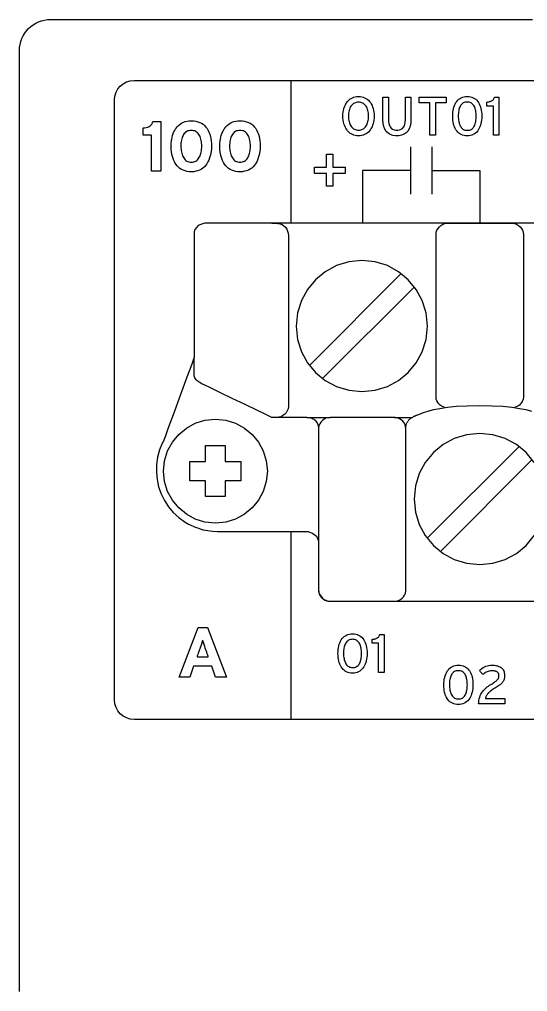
# Model space of a CAD drawing. Extents: x 1 to 47.7, y 0.2 to 33.3.
# Drawn here: x 25.996 to 27.292, y 12.636 to 15.115 of the extents above; entities that cross this region are included whole.
import ezdxf

# ---------------------------------------------------------------- set-up
doc = ezdxf.new("R2010")
doc.units = 0
doc.header["$MEASUREMENT"] = 0
doc.layers.add('4_0_____DWG', color=7, linetype='CONTINUOUS')

msp = doc.modelspace()

# ---------------------------------------------------------------- linework, layer by layer
at = {"layer": '4_0_____DWG'}
for points in [[(25.9959, 12.6357), (25.9959, 12.8603), (25.9959, 12.9721), (25.9959, 13.0832), (25.9959, 13.1935), (25.9959, 13.3026), (25.9959, 13.4105), (25.9959, 13.5168), (25.9959, 13.6213), (25.9959, 13.7238), (25.9959, 13.7743), (25.9959, 13.8242), (25.9959, 13.8735), (25.9959, 13.9221), (25.9959, 13.9701), (25.9959, 14.0174), (25.9959, 14.064), (25.9959, 14.1099), (25.9959, 14.155), (25.9959, 14.1993), (25.9959, 14.2427), (25.9959, 14.2854), (25.9959, 14.3271), (25.9959, 14.3679), (25.9959, 14.4078), (25.9959, 14.4467), (25.9959, 14.4847), (25.9959, 14.5216), (25.9959, 14.5575), (25.9959, 14.5923), (25.9959, 14.626), (25.9959, 14.6586), (25.9959, 14.6901), (25.9959, 14.7203), (25.9959, 14.7494), (25.9959, 14.7772), (25.9959, 14.8037), (25.9959, 14.829), (25.9959, 14.8529), (25.9959, 14.8755), (25.9959, 14.8968), (25.9959, 14.9166), (25.9959, 14.935), (25.9959, 14.9519), (25.9959, 14.9674), (25.9959, 14.9813), (25.9959, 14.9937), (25.9959, 15.0046), (25.9959, 15.0138), (25.9959, 15.0214), (25.9959, 15.0274), (25.9959, 15.0317), (25.9959, 15.0343), (25.9959, 15.0352), (25.9963, 15.0434), (25.9975, 15.0513), (25.9995, 15.059), (26.0022, 15.0663), (26.0056, 15.0733), (26.0096, 15.0799), (26.0142, 15.0861), (26.0193, 15.0918), (26.025, 15.0969), (26.0312, 15.1015), (26.0378, 15.1056), (26.0448, 15.1089), (26.0521, 15.1116), (26.0598, 15.1136), (26.0677, 15.1148), (26.0759, 15.1152), (26.0767, 15.1152), (26.079, 15.1152), (26.0829, 15.1152), (26.0883, 15.1152), (26.0952, 15.1152), (26.1036, 15.1152), (26.1135, 15.1152), (26.1249, 15.1152), (26.1378, 15.1152), (26.1521, 15.1152), (26.1679, 15.1152), (26.185, 15.1152), (26.2036, 15.1152), (26.2237, 15.1152), (26.2451, 15.1152), (26.2678, 15.1152), (26.292, 15.1152), (26.3175, 15.1152), (26.3444, 15.1152), (26.3725, 15.1152), (26.402, 15.1152), (26.4329, 15.1152), (26.465, 15.1152), (26.4984, 15.1152), (26.533, 15.1152), (26.569, 15.1152), (26.6061, 15.1152), (26.6445, 15.1152), (26.6842, 15.1152), (26.725, 15.1152), (26.767, 15.1152), (26.8103, 15.1152), (26.8546, 15.1152), (26.9002, 15.1152), (26.9469, 15.1152), (26.9947, 15.1152), (27.0437, 15.1152), (27.0938, 15.1152), (27.145, 15.1152), (27.1972, 15.1152), (27.2506, 15.1152), (27.305, 15.1152)], [(27.3168, 13.3298), (27.2385, 13.3298), (27.1628, 13.3298), (27.0899, 13.3298), (27.0196, 13.3298), (26.9522, 13.3298), (26.8876, 13.3298), (26.826, 13.3298), (26.7674, 13.3298), (26.7118, 13.3298), (26.6593, 13.3298), (26.6101, 13.3298), (26.5641, 13.3298), (26.5423, 13.3298), (26.5214, 13.3298), (26.5013, 13.3298), (26.4821, 13.3298), (26.4637, 13.3298), (26.4462, 13.3298), (26.4295, 13.3298), (26.4138, 13.3298), (26.399, 13.3298), (26.385, 13.3298), (26.372, 13.3298), (26.3598, 13.3298), (26.3486, 13.3298), (26.3384, 13.3298), (26.329, 13.3298), (26.3207, 13.3298), (26.3132, 13.3298), (26.3068, 13.3298), (26.3013, 13.3298), (26.2968, 13.3298), (26.2932, 13.3298), (26.2907, 13.3298), (26.2892, 13.3298), (26.2887, 13.3298), (26.2786, 13.3308), (26.2692, 13.3337), (26.2607, 13.3383), (26.2533, 13.3444), (26.2472, 13.3518), (26.2426, 13.3603), (26.2397, 13.3697), (26.2387, 13.3798), (26.2387, 13.3809), (26.2387, 13.3842), (26.2387, 13.3896), (26.2387, 13.397), (26.2387, 13.4064), (26.2387, 13.4176), (26.2387, 13.4307), (26.2387, 13.4455), (26.2387, 13.4621), (26.2387, 13.4802), (26.2387, 13.4999), (26.2387, 13.521), (26.2387, 13.5435), (26.2387, 13.5674), (26.2387, 13.5925), (26.2387, 13.6189), (26.2387, 13.6463), (26.2387, 13.6748), (26.2387, 13.7043), (26.2387, 13.7347), (26.2387, 13.7979), (26.2387, 13.8639), (26.2387, 13.9322), (26.2387, 14.0021), (26.2387, 14.1448), (26.2387, 14.2875), (26.2387, 14.3574), (26.2387, 14.4257), (26.2387, 14.4917), (26.2387, 14.5549), (26.2387, 14.5853), (26.2387, 14.6148), (26.2387, 14.6433), (26.2387, 14.6707), (26.2387, 14.6971), (26.2387, 14.7222), (26.2387, 14.7461), (26.2387, 14.7686), (26.2387, 14.7897), (26.2387, 14.8094), (26.2387, 14.8275), (26.2387, 14.8441), (26.2387, 14.8589), (26.2387, 14.872), (26.2387, 14.8832), (26.2387, 14.8926), (26.2387, 14.9), (26.2387, 14.9054), (26.2387, 14.9087), (26.2387, 14.9098), (26.2397, 14.9199), (26.2426, 14.9293), (26.2472, 14.9378), (26.2533, 14.9452), (26.2607, 14.9513), (26.2692, 14.9559), (26.2786, 14.9588), (26.2887, 14.9598), (26.2892, 14.9598), (26.2907, 14.9598), (26.2932, 14.9598), (26.2968, 14.9598), (26.3013, 14.9598), (26.3068, 14.9598), (26.3132, 14.9598), (26.3207, 14.9598), (26.329, 14.9598), (26.3384, 14.9598), (26.3486, 14.9598), (26.3598, 14.9598), (26.372, 14.9598), (26.385, 14.9598), (26.399, 14.9598), (26.4138, 14.9598), (26.4295, 14.9598), (26.4462, 14.9598), (26.4637, 14.9598), (26.4821, 14.9598), (26.5013, 14.9598), (26.5214, 14.9598), (26.5423, 14.9598), (26.5641, 14.9598), (26.6101, 14.9598), (26.6593, 14.9598), (26.7118, 14.9598), (26.7674, 14.9598), (26.826, 14.9598), (26.8876, 14.9598), (26.9522, 14.9598), (27.0196, 14.9598), (27.0899, 14.9598), (27.1628, 14.9598), (27.2385, 14.9598), (27.3168, 14.9598)], [(26.6887, 14.9598), (26.6887, 14.5953)], [(27.0574, 14.9029), (27.0574, 14.8199), (27.0433, 14.8199), (27.0433, 14.9029), (27.0159, 14.9029), (27.0159, 14.9171), (27.0849, 14.9171), (27.0849, 14.9029), (27.0574, 14.9029)], [(26.9934, 14.7899), (26.9934, 14.6699)], [(27.0484, 14.7899), (27.0484, 14.6699)], [(26.7958, 14.7221), (26.7958, 14.6897), (26.7793, 14.6897), (26.7793, 14.7221), (26.7486, 14.7221), (26.7486, 14.7387), (26.7793, 14.7387), (26.7793, 14.7712), (26.7958, 14.7712), (26.7958, 14.7387), (26.8266, 14.7387), (26.8266, 14.7221), (26.7958, 14.7221)], [(26.9934, 14.7299), (26.8709, 14.7299), (26.8709, 14.5953)], [(27.0484, 14.7299), (27.1709, 14.7299), (27.1709, 14.5953)], [(27.339, 14.5953), (27.2278, 14.5953), (27.1225, 14.5953), (27.0234, 14.5953), (26.931, 14.5953), (26.8457, 14.5953), (26.8059, 14.5953), (26.768, 14.5953), (26.7321, 14.5953), (26.6983, 14.5953), (26.6666, 14.5953), (26.6371, 14.5953), (26.6097, 14.5953), (26.5847, 14.5953), (26.562, 14.5953), (26.5417, 14.5953), (26.5239, 14.5953), (26.5086, 14.5953), (26.4958, 14.5953), (26.4856, 14.5953), (26.4781, 14.5953), (26.4734, 14.5953), (26.4709, 14.5953), (26.469, 14.5952), (26.4653, 14.5947), (26.4522, 14.5893), (26.4437, 14.5793), (26.4417, 14.5731), (26.4413, 14.5698), (26.4413, 14.5656), (26.4413, 14.56), (26.4413, 14.5521), (26.4413, 14.5302), (26.4413, 14.5019), (26.4413, 14.4688), (26.4413, 14.3957), (26.4413, 14.3594), (26.4413, 14.3256), (26.4413, 14.2961), (26.4413, 14.2728), (26.4413, 14.2641), (26.4413, 14.2575), (26.4413, 14.2534), (26.4413, 14.252), (26.441, 14.2511), (26.44, 14.2483), (26.4362, 14.2381), (26.4305, 14.2225), (26.4232, 14.2027), (26.4059, 14.1557), (26.3879, 14.1068), (26.3797, 14.0846), (26.3728, 14.0656), (26.3674, 14.051), (26.3641, 14.0419), (26.3633, 14.0399), (26.3632, 14.0396), (26.3613, 14.0359), (26.3536, 14.0175), (26.3484, 13.9987), (26.3456, 13.9796), (26.3452, 13.9605), (26.347, 13.9417), (26.3511, 13.9232), (26.3574, 13.9054), (26.3657, 13.8884), (26.3761, 13.8724), (26.3885, 13.8578), (26.4027, 13.8445), (26.4188, 13.833), (26.4275, 13.8279), (26.4301, 13.8266), (26.4315, 13.8259), (26.4423, 13.821), (26.4648, 13.8136), (26.4882, 13.8097), (26.5001, 13.8091), (26.504, 13.8091), (26.5122, 13.8091), (26.5267, 13.8091), (26.5461, 13.8091), (26.5692, 13.8091), (26.5946, 13.8091), (26.6471, 13.8091), (26.6717, 13.8091), (26.6934, 13.8091), (26.711, 13.8091), (26.7232, 13.8091), (26.7286, 13.8091), (26.7315, 13.809), (26.7439, 13.8052), (26.7534, 13.7971), (26.7589, 13.7857), (26.7589, 13.7836), (26.7589, 13.7775), (26.7589, 13.7683), (26.7589, 13.7566), (26.7589, 13.7), (26.7589, 13.6869), (26.7589, 13.6757), (26.7589, 13.6671), (26.7589, 13.6617), (26.7592, 13.6559), (26.7613, 13.6489), (26.7698, 13.6378), (26.7829, 13.6317), (26.7866, 13.6312), (26.7885, 13.6311), (26.7909, 13.6311), (26.7957, 13.6311), (26.8032, 13.6311), (26.8134, 13.6311), (26.8261, 13.6311), (26.8415, 13.6311), (26.8593, 13.6311), (26.8796, 13.6311), (26.9023, 13.6311), (26.9273, 13.6311), (26.9547, 13.6311), (26.9842, 13.6311), (27.0159, 13.6311), (27.0497, 13.6311), (27.0856, 13.6311), (27.1235, 13.6311), (27.1633, 13.6311), (27.2486, 13.6311), (27.3411, 13.6311)], [(26.64, 14.5953), (26.6404, 14.5953), (26.6417, 14.5953), (26.6435, 14.5953), (26.6456, 14.5953), (26.6478, 14.5953), (26.6497, 14.5953), (26.6513, 14.5953), (26.6522, 14.5953), (26.6552, 14.5951), (26.6608, 14.594), (26.6659, 14.5919), (26.6705, 14.5889), (26.6745, 14.5851), (26.6778, 14.5806), (26.6802, 14.5755), (26.6818, 14.5699), (26.6823, 14.5639), (26.6823, 14.5474), (26.6823, 14.5033), (26.6823, 14.4403), (26.6823, 14.3666), (26.6823, 14.2909), (26.6823, 14.2214), (26.6823, 14.1668), (26.6823, 14.1355), (26.6822, 14.1281), (26.6811, 14.1224), (26.6791, 14.117), (26.6762, 14.1122), (26.6726, 14.108), (26.6683, 14.1046), (26.6634, 14.102), (26.658, 14.1004), (26.6523, 14.0998), (26.6519, 14.0998), (26.6506, 14.0998), (26.6488, 14.0998), (26.6467, 14.0998), (26.6445, 14.0998), (26.6425, 14.0998), (26.641, 14.0998), (26.6401, 14.0998), (26.6381, 14.1007), (26.6246, 14.1072), (26.6012, 14.1186), (26.5714, 14.133), (26.5389, 14.1487), (26.5073, 14.1639), (26.4802, 14.177), (26.4613, 14.1861), (26.4542, 14.1896), (26.4516, 14.1914), (26.4492, 14.1934), (26.4471, 14.1956), (26.4452, 14.1981), (26.4437, 14.2007), (26.4426, 14.2035), (26.4418, 14.2064), (26.4414, 14.2095), (26.4413, 14.2114), (26.4413, 14.2144), (26.4413, 14.2196), (26.4413, 14.2261), (26.4413, 14.2333), (26.4413, 14.2403), (26.4413, 14.2463), (26.4413, 14.2504), (26.4413, 14.252)], [(27.0812, 14.1253), (27.0767, 14.1268), (27.0726, 14.1289), (27.069, 14.1316), (27.0657, 14.1348), (27.0631, 14.1384), (27.061, 14.1424), (27.0595, 14.1468), (27.0588, 14.1514), (27.0587, 14.1589), (27.0587, 14.1912), (27.0587, 14.2453), (27.0587, 14.3129), (27.0587, 14.3859), (27.0587, 14.4559), (27.0587, 14.5148), (27.0587, 14.5541), (27.0588, 14.5668), (27.0595, 14.5724), (27.0612, 14.5776), (27.0638, 14.5823), (27.0673, 14.5864), (27.0714, 14.5899), (27.0762, 14.5926), (27.0814, 14.5944), (27.0871, 14.5952), (27.0921, 14.5953), (27.1062, 14.5953), (27.1285, 14.5953), (27.1557, 14.5953), (27.1846, 14.5953), (27.2118, 14.5953), (27.2341, 14.5953), (27.2483, 14.5953), (27.2533, 14.5952), (27.2589, 14.5944), (27.2642, 14.5926), (27.2689, 14.5899), (27.2731, 14.5864), (27.2765, 14.5823), (27.2792, 14.5776), (27.2809, 14.5724), (27.2816, 14.5668), (27.2816, 14.5541), (27.2816, 14.5148), (27.2816, 14.4559), (27.2816, 14.3859), (27.2816, 14.3129), (27.2816, 14.2453), (27.2816, 14.1912), (27.2816, 14.1589), (27.2815, 14.1514), (27.2808, 14.1468), (27.2793, 14.1424), (27.2772, 14.1383), (27.2745, 14.1347), (27.2713, 14.1315), (27.2675, 14.1288), (27.2634, 14.1267), (27.2589, 14.1253)], [(26.7358, 14.2327), (26.9701, 14.4669)], [(26.7692, 14.1992), (27.0035, 14.4335)], [(26.9817, 14.0706), (26.9817, 14.0721), (26.9818, 14.0737), (26.9818, 14.0753), (26.9819, 14.0769), (26.982, 14.0784), (26.9822, 14.0799), (26.9824, 14.0813), (26.9827, 14.0825), (26.9831, 14.0837), (26.9837, 14.0849), (26.9844, 14.0862), (26.9852, 14.0874), (26.986, 14.0887), (26.9868, 14.09), (26.9877, 14.0912), (26.9885, 14.0925), (26.9893, 14.0937), (26.9905, 14.0949), (26.9918, 14.096), (26.9931, 14.0969), (26.9944, 14.0979), (26.9956, 14.0987), (26.9968, 14.0995), (26.9981, 14.1003), (26.9993, 14.101), (27.0005, 14.1017), (27.0017, 14.1023), (27.0028, 14.1029), (27.0038, 14.1034), (27.0049, 14.1039), (27.006, 14.1044), (27.0072, 14.1049), (27.0085, 14.1055), (27.01, 14.1061), (27.0164, 14.1086), (27.0266, 14.1124), (27.0384, 14.1162), (27.0523, 14.1199), (27.0686, 14.1232), (27.0881, 14.1261), (27.1112, 14.1284), (27.1384, 14.1299), (27.1702, 14.1304), (27.2021, 14.1299), (27.2293, 14.1284), (27.2523, 14.1261), (27.2718, 14.1232), (27.2882, 14.1199), (27.302, 14.1162)], [(26.7595, 14.0756), (26.7581, 14.0816), (26.7555, 14.0869), (26.7517, 14.0914), (26.747, 14.095), (26.7416, 14.0976), (26.7354, 14.0993), (26.7288, 14.0998), (26.7246, 14.0998), (26.7136, 14.0998), (26.6987, 14.0998), (26.6824, 14.0998), (26.6675, 14.0998), (26.6566, 14.0998), (26.6523, 14.0998)], [(26.7288, 14.0998), (26.7434, 14.0998)], [(26.7434, 14.0998), (26.7889, 14.0998)], [(26.9518, 14.0998), (26.9973, 14.0998)], [(27.309, 13.9854), (27.2885, 14.0102), (27.2638, 14.0307), (27.2354, 14.0462), (27.204, 14.0559), (27.1703, 14.0593), (27.1365, 14.0559), (27.1051, 14.0462), (27.0767, 14.0307), (27.0519, 14.0102), (27.0314, 13.9854), (27.016, 13.957), (27.0063, 13.9256), (27.0029, 13.8919), (27.0063, 13.8582), (27.016, 13.8268), (27.0314, 13.7985), (27.0519, 13.7737), (27.0767, 13.7533), (27.1051, 13.7379), (27.1365, 13.7282), (27.1703, 13.7248), (27.204, 13.7282), (27.2354, 13.7379), (27.2638, 13.7533), (27.2885, 13.7737), (27.309, 13.7985)], [(26.4709, 13.988), (26.4709, 14.0283), (26.5209, 14.0283), (26.5209, 13.988), (26.561, 13.988), (26.561, 13.9381), (26.5209, 13.9381), (26.5209, 13.8981), (26.4709, 13.8981), (26.4709, 13.9381), (26.4308, 13.9381), (26.4308, 13.988), (26.4709, 13.988)], [(27.0364, 13.7917), (27.2707, 14.0259)], [(27.0699, 13.7582), (27.3041, 13.9925)], [(26.6887, 13.8091), (26.6887, 13.3298)], [(26.4964, 13.4377), (26.4865, 13.4658), (26.4403, 13.4658), (26.4303, 13.4377), (26.4032, 13.4377), (26.4516, 13.564), (26.4761, 13.564), (26.5242, 13.4377), (26.4964, 13.4377)]]:
    msp.add_lwpolyline(points, dxfattribs=at)
for points in [[(26.9008, 14.8685), (26.9007, 14.8634), (26.9002, 14.8584), (26.8995, 14.8538), (26.8984, 14.8493), (26.8971, 14.8452), (26.8955, 14.8412), (26.8936, 14.8376), (26.8914, 14.8341), (26.8889, 14.8309), (26.8862, 14.8281), (26.8832, 14.8255), (26.88, 14.8234), (26.8766, 14.8217), (26.873, 14.8203), (26.8692, 14.8193), (26.8652, 14.8186), (26.8609, 14.8183), (26.8567, 14.8186), (26.8527, 14.8193), (26.8489, 14.8203), (26.8453, 14.8217), (26.842, 14.8234), (26.8388, 14.8255), (26.8359, 14.8281), (26.8333, 14.8309), (26.8308, 14.8341), (26.8285, 14.8376), (26.8266, 14.8412), (26.8249, 14.8452), (26.8236, 14.8493), (26.8225, 14.8538), (26.8217, 14.8584), (26.8213, 14.8634), (26.8211, 14.8685), (26.8213, 14.8737), (26.8217, 14.8786), (26.8225, 14.8833), (26.8236, 14.8878), (26.8249, 14.892), (26.8266, 14.8959), (26.8285, 14.8996), (26.8308, 14.9031), (26.8333, 14.9063), (26.8359, 14.9091), (26.8388, 14.9116), (26.842, 14.9137), (26.8453, 14.9154), (26.8489, 14.9168), (26.8527, 14.9178), (26.8567, 14.9184), (26.8609, 14.9186), (26.8652, 14.9184), (26.8692, 14.9178), (26.873, 14.9168), (26.8766, 14.9154), (26.88, 14.9137), (26.8832, 14.9116), (26.8862, 14.9091), (26.8889, 14.9063), (26.8914, 14.9031), (26.8936, 14.8996), (26.8955, 14.8959), (26.8971, 14.892), (26.8984, 14.8878), (26.8995, 14.8833), (26.9002, 14.8786), (26.9007, 14.8737)], [(26.8865, 14.8685), (26.8864, 14.8723), (26.8861, 14.876), (26.8857, 14.8794), (26.885, 14.8826), (26.8842, 14.8857), (26.8833, 14.8885), (26.8821, 14.8911), (26.8808, 14.8936), (26.8792, 14.8958), (26.8775, 14.8977), (26.8757, 14.8994), (26.8736, 14.9008), (26.8714, 14.902), (26.8691, 14.9029), (26.8665, 14.9036), (26.8638, 14.904), (26.8609, 14.9041), (26.8581, 14.904), (26.8554, 14.9036), (26.8529, 14.9029), (26.8506, 14.902), (26.8484, 14.9008), (26.8464, 14.8994), (26.8445, 14.8977), (26.8428, 14.8958), (26.8413, 14.8936), (26.8399, 14.8911), (26.8387, 14.8885), (26.8377, 14.8857), (26.8369, 14.8826), (26.8363, 14.8794), (26.8358, 14.876), (26.8356, 14.8723), (26.8355, 14.8685), (26.8356, 14.8648), (26.8358, 14.8612), (26.8363, 14.8578), (26.8369, 14.8546), (26.8377, 14.8516), (26.8387, 14.8488), (26.8399, 14.8462), (26.8413, 14.8438), (26.8428, 14.8415), (26.8445, 14.8395), (26.8464, 14.8377), (26.8484, 14.8362), (26.8506, 14.835), (26.8529, 14.8341), (26.8554, 14.8334), (26.8581, 14.833), (26.8609, 14.8329), (26.8638, 14.833), (26.8665, 14.8334), (26.8691, 14.8341), (26.8714, 14.835), (26.8736, 14.8362), (26.8757, 14.8377), (26.8775, 14.8395), (26.8792, 14.8415), (26.8808, 14.8438), (26.8821, 14.8462), (26.8833, 14.8488), (26.8842, 14.8516), (26.885, 14.8546), (26.8857, 14.8578), (26.8861, 14.8612), (26.8864, 14.8648)], [(26.9949, 14.8604), (26.9943, 14.8513), (26.9928, 14.8433), (26.9904, 14.8364), (26.9869, 14.8306), (26.9825, 14.8259), (26.9772, 14.8224), (26.9708, 14.8199), (26.9636, 14.8186), (26.9555, 14.8185), (26.9482, 14.8196), (26.9418, 14.8219), (26.9364, 14.8253), (26.9319, 14.8297), (26.9283, 14.8353), (26.9257, 14.8421), (26.9241, 14.8499), (26.9234, 14.8588), (26.9234, 14.8621), (26.9234, 14.8671), (26.9234, 14.8748), (26.9234, 14.884), (26.9234, 14.8938), (26.9234, 14.9031), (26.9234, 14.9107), (26.9234, 14.9157), (26.9234, 14.9171), (26.9241, 14.9171), (26.9257, 14.9171), (26.9278, 14.9171), (26.9302, 14.9171), (26.9326, 14.9171), (26.9348, 14.9171), (26.9365, 14.9171), (26.9374, 14.9171), (26.9375, 14.9163), (26.9375, 14.912), (26.9375, 14.9048), (26.9375, 14.8959), (26.9375, 14.8862), (26.9375, 14.8768), (26.9375, 14.8688), (26.9375, 14.8632), (26.9375, 14.8611), (26.9378, 14.8549), (26.9386, 14.8496), (26.9401, 14.8449), (26.9421, 14.841), (26.9447, 14.8379), (26.9479, 14.8355), (26.9517, 14.8339), (26.9561, 14.833), (26.961, 14.8329), (26.9656, 14.8336), (26.9695, 14.8351), (26.9729, 14.8372), (26.9757, 14.8401), (26.9779, 14.8437), (26.9794, 14.848), (26.9804, 14.8531), (26.9808, 14.8589), (26.9808, 14.8615), (26.9808, 14.8666), (26.9808, 14.8743), (26.9808, 14.8837), (26.9808, 14.8936), (26.9808, 14.9029), (26.9808, 14.9106), (26.9808, 14.9157), (26.9808, 14.9171), (26.9816, 14.9171), (26.9831, 14.9171), (26.9852, 14.9171), (26.9876, 14.9171), (26.99, 14.9171), (26.9922, 14.9171), (26.9939, 14.9171), (26.9948, 14.9171), (26.9949, 14.9163), (26.9949, 14.9119), (26.9949, 14.9047), (26.9949, 14.8956), (26.9949, 14.8858), (26.9949, 14.8763), (26.9949, 14.8682), (26.9949, 14.8625)], [(27.1755, 14.8687), (27.1754, 14.8635), (27.175, 14.8586), (27.1743, 14.8539), (27.1734, 14.8495), (27.1722, 14.8453), (27.1708, 14.8414), (27.1691, 14.8376), (27.1672, 14.8342), (27.165, 14.8309), (27.1625, 14.8281), (27.1598, 14.8255), (27.1568, 14.8234), (27.1536, 14.8217), (27.1501, 14.8203), (27.1464, 14.8193), (27.1424, 14.8186), (27.1382, 14.8183), (27.1341, 14.8186), (27.1302, 14.8192), (27.1265, 14.8202), (27.1231, 14.8216), (27.1199, 14.8234), (27.1169, 14.8255), (27.1142, 14.828), (27.1118, 14.8308), (27.1096, 14.834), (27.1076, 14.8374), (27.1059, 14.8411), (27.1045, 14.845), (27.1033, 14.8492), (27.1024, 14.8536), (27.1018, 14.8583), (27.1014, 14.8632), (27.1013, 14.8684), (27.1014, 14.8736), (27.1018, 14.8785), (27.1024, 14.8832), (27.1034, 14.8876), (27.1045, 14.8918), (27.106, 14.8958), (27.1077, 14.8995), (27.1097, 14.903), (27.1119, 14.9062), (27.1144, 14.9091), (27.1171, 14.9116), (27.1201, 14.9137), (27.1233, 14.9155), (27.1267, 14.9168), (27.1304, 14.9178), (27.1343, 14.9184), (27.1385, 14.9186), (27.1427, 14.9184), (27.1467, 14.9178), (27.1504, 14.9168), (27.1538, 14.9154), (27.157, 14.9137), (27.16, 14.9116), (27.1627, 14.9091), (27.1651, 14.9063), (27.1673, 14.9031), (27.1692, 14.8997), (27.1709, 14.896), (27.1723, 14.8921), (27.1734, 14.8879), (27.1743, 14.8834), (27.175, 14.8788), (27.1754, 14.8738)], [(27.1613, 14.8684), (27.1612, 14.872), (27.161, 14.8755), (27.1606, 14.8788), (27.1601, 14.882), (27.1594, 14.885), (27.1586, 14.8878), (27.1577, 14.8905), (27.1566, 14.8931), (27.1553, 14.8954), (27.1539, 14.8975), (27.1522, 14.8994), (27.1504, 14.9009), (27.1483, 14.9022), (27.1461, 14.9032), (27.1437, 14.9039), (27.1411, 14.9044), (27.1382, 14.9045), (27.1355, 14.9044), (27.1329, 14.9039), (27.1305, 14.9032), (27.1283, 14.9022), (27.1263, 14.901), (27.1245, 14.8994), (27.1228, 14.8976), (27.1214, 14.8956), (27.1201, 14.8932), (27.119, 14.8907), (27.118, 14.8881), (27.1172, 14.8852), (27.1166, 14.8823), (27.1161, 14.8791), (27.1157, 14.8758), (27.1155, 14.8723), (27.1155, 14.8687), (27.1156, 14.8651), (27.1158, 14.8616), (27.1162, 14.8583), (27.1167, 14.8552), (27.1174, 14.8522), (27.1182, 14.8494), (27.1192, 14.8467), (27.1204, 14.8442), (27.1217, 14.8418), (27.1231, 14.8397), (27.1248, 14.8378), (27.1266, 14.8362), (27.1286, 14.8349), (27.1308, 14.8338), (27.1332, 14.8331), (27.1358, 14.8326), (27.1385, 14.8324), (27.1413, 14.8326), (27.1439, 14.8331), (27.1464, 14.8338), (27.1486, 14.8348), (27.1506, 14.8361), (27.1524, 14.8377), (27.1541, 14.8396), (27.1555, 14.8417), (27.1567, 14.8441), (27.1578, 14.8466), (27.1587, 14.8492), (27.1595, 14.852), (27.1601, 14.855), (27.1606, 14.8581), (27.161, 14.8614), (27.1612, 14.8648)], [(27.2051, 14.8199), (27.2051, 14.8228), (27.2051, 14.8303), (27.2051, 14.8412), (27.2051, 14.8539), (27.2051, 14.8669), (27.2051, 14.8789), (27.2051, 14.8883), (27.2051, 14.8937), (27.2049, 14.8944), (27.2037, 14.8944), (27.2016, 14.8944), (27.1989, 14.8944), (27.196, 14.8944), (27.1932, 14.8944), (27.1907, 14.8944), (27.189, 14.8944), (27.1884, 14.8944), (27.1884, 14.8948), (27.1884, 14.8958), (27.1884, 14.8973), (27.1884, 14.899), (27.1884, 14.9008), (27.1884, 14.9024), (27.1884, 14.9036), (27.1884, 14.9044), (27.1892, 14.9045), (27.1909, 14.9047), (27.1926, 14.905), (27.1941, 14.9053), (27.1957, 14.9057), (27.1971, 14.9062), (27.1985, 14.9067), (27.1998, 14.9073), (27.2011, 14.9079), (27.2023, 14.9086), (27.2034, 14.9094), (27.2044, 14.9103), (27.2052, 14.9113), (27.206, 14.9124), (27.2066, 14.9136), (27.2072, 14.9149), (27.2076, 14.9163), (27.2079, 14.9171), (27.2087, 14.9171), (27.2101, 14.9171), (27.212, 14.9171), (27.214, 14.9171), (27.2159, 14.9171), (27.2176, 14.9171), (27.2187, 14.9171), (27.2192, 14.9171), (27.2192, 14.9134), (27.2192, 14.9035), (27.2192, 14.8893), (27.2192, 14.8728), (27.2192, 14.8558), (27.2192, 14.8402), (27.2192, 14.8279), (27.2192, 14.8209), (27.219, 14.8199), (27.218, 14.8199), (27.2162, 14.8199), (27.214, 14.8199), (27.2115, 14.8199), (27.2091, 14.8199), (27.2071, 14.8199), (27.2056, 14.8199)], [(26.3325, 14.7285), (26.3325, 14.7321), (26.3325, 14.7415), (26.3325, 14.755), (26.3325, 14.7707), (26.3325, 14.7869), (26.3325, 14.8015), (26.3325, 14.813), (26.3325, 14.8193), (26.3323, 14.8199), (26.3306, 14.8199), (26.3279, 14.8199), (26.3244, 14.8199), (26.3207, 14.8199), (26.3172, 14.8199), (26.3142, 14.8199), (26.3122, 14.8199), (26.3116, 14.82), (26.3116, 14.8209), (26.3116, 14.8229), (26.3116, 14.8257), (26.3116, 14.829), (26.3116, 14.8322), (26.3116, 14.8351), (26.3116, 14.8373), (26.3116, 14.8384), (26.315, 14.8387), (26.3194, 14.8394), (26.3233, 14.8405), (26.3268, 14.8421), (26.3297, 14.844), (26.3322, 14.8464), (26.3342, 14.8491), (26.3357, 14.8523), (26.3366, 14.8549), (26.3378, 14.8549), (26.3402, 14.8549), (26.3434, 14.8549), (26.347, 14.8549), (26.3505, 14.8549), (26.3536, 14.8549), (26.3558, 14.8549), (26.3568, 14.8549), (26.3568, 14.8512), (26.3568, 14.8392), (26.3568, 14.8211), (26.3568, 14.7997), (26.3568, 14.7773), (26.3568, 14.7566), (26.3568, 14.7401), (26.3568, 14.7302), (26.3567, 14.7285), (26.355, 14.7285), (26.3519, 14.7285), (26.348, 14.7285), (26.3438, 14.7285), (26.3396, 14.7285), (26.336, 14.7285), (26.3335, 14.7285)], [(26.4858, 14.7921), (26.4856, 14.7854), (26.485, 14.779), (26.4841, 14.773), (26.4828, 14.7672), (26.4812, 14.7618), (26.4793, 14.7566), (26.4769, 14.7518), (26.4743, 14.7473), (26.4713, 14.7431), (26.4679, 14.7393), (26.4642, 14.7361), (26.4601, 14.7333), (26.4557, 14.731), (26.451, 14.7291), (26.4459, 14.7278), (26.4406, 14.7269), (26.4348, 14.7265), (26.4291, 14.7268), (26.4238, 14.7275), (26.4187, 14.7288), (26.414, 14.7305), (26.4096, 14.7327), (26.4055, 14.7353), (26.4018, 14.7385), (26.3984, 14.7421), (26.3953, 14.7461), (26.3925, 14.7506), (26.39, 14.7553), (26.3879, 14.7604), (26.3862, 14.7657), (26.3848, 14.7714), (26.3839, 14.7774), (26.3832, 14.7836), (26.383, 14.7902), (26.383, 14.7944), (26.3831, 14.7977), (26.3833, 14.8009), (26.3836, 14.8041), (26.3841, 14.8072), (26.3846, 14.8102), (26.3852, 14.8132), (26.3859, 14.8161), (26.3866, 14.8189), (26.3874, 14.8216), (26.3883, 14.8242), (26.3893, 14.8268), (26.3904, 14.8292), (26.3916, 14.8316), (26.3929, 14.8339), (26.3943, 14.836), (26.3958, 14.8381), (26.3984, 14.8415), (26.4018, 14.8451), (26.4056, 14.8482), (26.4097, 14.8508), (26.4141, 14.853), (26.4189, 14.8547), (26.4239, 14.8559), (26.4293, 14.8566), (26.435, 14.8569), (26.4407, 14.8565), (26.4461, 14.8557), (26.4512, 14.8544), (26.4559, 14.8527), (26.4603, 14.8504), (26.4643, 14.8477), (26.4681, 14.8445), (26.4714, 14.8408), (26.4745, 14.8367), (26.4771, 14.8322), (26.4794, 14.8275), (26.4814, 14.8224), (26.483, 14.817), (26.4842, 14.8113), (26.4851, 14.8052), (26.4856, 14.7988)], [(26.61, 14.7921), (26.6098, 14.7854), (26.6092, 14.779), (26.6083, 14.773), (26.607, 14.7672), (26.6054, 14.7618), (26.6035, 14.7566), (26.6012, 14.7518), (26.5985, 14.7473), (26.5955, 14.7431), (26.5921, 14.7393), (26.5884, 14.7361), (26.5843, 14.7333), (26.5799, 14.731), (26.5752, 14.7291), (26.5702, 14.7278), (26.5648, 14.7269), (26.5591, 14.7265), (26.5534, 14.7268), (26.548, 14.7275), (26.5429, 14.7288), (26.5382, 14.7305), (26.5338, 14.7327), (26.5297, 14.7353), (26.526, 14.7385), (26.5226, 14.7421), (26.5195, 14.7461), (26.5167, 14.7506), (26.5142, 14.7553), (26.5121, 14.7604), (26.5104, 14.7657), (26.5091, 14.7714), (26.5081, 14.7774), (26.5074, 14.7836), (26.5072, 14.7902), (26.5072, 14.7944), (26.5073, 14.7977), (26.5075, 14.8009), (26.5079, 14.8041), (26.5083, 14.8072), (26.5088, 14.8102), (26.5094, 14.8132), (26.5101, 14.8161), (26.5108, 14.8189), (26.5116, 14.8216), (26.5126, 14.8242), (26.5136, 14.8268), (26.5146, 14.8292), (26.5158, 14.8316), (26.5171, 14.8339), (26.5185, 14.836), (26.52, 14.8381), (26.5226, 14.8415), (26.5261, 14.8451), (26.5298, 14.8482), (26.5339, 14.8508), (26.5383, 14.853), (26.5431, 14.8547), (26.5481, 14.8559), (26.5535, 14.8566), (26.5592, 14.8569), (26.5649, 14.8565), (26.5703, 14.8557), (26.5754, 14.8544), (26.5801, 14.8527), (26.5845, 14.8504), (26.5886, 14.8477), (26.5923, 14.8445), (26.5957, 14.8408), (26.5987, 14.8367), (26.6014, 14.8322), (26.6037, 14.8275), (26.6056, 14.8224), (26.6072, 14.817), (26.6084, 14.8113), (26.6093, 14.8052), (26.6099, 14.7988)], [(26.461, 14.7917), (26.4609, 14.7958), (26.4606, 14.7996), (26.4602, 14.8033), (26.4596, 14.8068), (26.4588, 14.8102), (26.4578, 14.8134), (26.4567, 14.8164), (26.4554, 14.8193), (26.4539, 14.8219), (26.4521, 14.8243), (26.4502, 14.8264), (26.448, 14.8281), (26.4457, 14.8296), (26.4431, 14.8307), (26.4403, 14.8315), (26.4374, 14.832), (26.4342, 14.8322), (26.431, 14.832), (26.4281, 14.8315), (26.4254, 14.8307), (26.4229, 14.8296), (26.4206, 14.8282), (26.4185, 14.8264), (26.4166, 14.8244), (26.4149, 14.8221), (26.4134, 14.8195), (26.412, 14.8166), (26.4109, 14.8137), (26.4099, 14.8105), (26.4091, 14.8072), (26.4085, 14.8037), (26.4081, 14.8), (26.4078, 14.7961), (26.4078, 14.7921), (26.4079, 14.7881), (26.4082, 14.7843), (26.4086, 14.7806), (26.4092, 14.7771), (26.41, 14.7738), (26.411, 14.7706), (26.4122, 14.7675), (26.4136, 14.7647), (26.4151, 14.7619), (26.4168, 14.7594), (26.4186, 14.7573), (26.4207, 14.7554), (26.4231, 14.7539), (26.4256, 14.7528), (26.4283, 14.7519), (26.4312, 14.7514), (26.4344, 14.7512), (26.4375, 14.7514), (26.4405, 14.7519), (26.4433, 14.7527), (26.4459, 14.7539), (26.4482, 14.7554), (26.4504, 14.7572), (26.4523, 14.7593), (26.454, 14.7618), (26.4555, 14.7645), (26.4568, 14.7673), (26.4579, 14.7703), (26.4589, 14.7735), (26.4596, 14.7768), (26.4602, 14.7803), (26.4606, 14.7839), (26.4609, 14.7878)], [(26.5852, 14.7917), (26.5851, 14.7958), (26.5849, 14.7996), (26.5844, 14.8033), (26.5838, 14.8068), (26.583, 14.8102), (26.5821, 14.8134), (26.5809, 14.8164), (26.5796, 14.8193), (26.5781, 14.8219), (26.5764, 14.8243), (26.5744, 14.8264), (26.5723, 14.8281), (26.5699, 14.8296), (26.5673, 14.8307), (26.5646, 14.8315), (26.5616, 14.832), (26.5584, 14.8322), (26.5553, 14.832), (26.5523, 14.8315), (26.5496, 14.8307), (26.5471, 14.8296), (26.5448, 14.8282), (26.5427, 14.8264), (26.5408, 14.8244), (26.5391, 14.8221), (26.5376, 14.8195), (26.5363, 14.8166), (26.5351, 14.8137), (26.5341, 14.8105), (26.5333, 14.8072), (26.5327, 14.8037), (26.5323, 14.8), (26.5321, 14.7961), (26.532, 14.7921), (26.5321, 14.7881), (26.5324, 14.7843), (26.5328, 14.7806), (26.5335, 14.7771), (26.5343, 14.7738), (26.5353, 14.7706), (26.5364, 14.7675), (26.5378, 14.7647), (26.5393, 14.7619), (26.541, 14.7594), (26.5429, 14.7573), (26.545, 14.7554), (26.5473, 14.7539), (26.5498, 14.7528), (26.5525, 14.7519), (26.5554, 14.7514), (26.5586, 14.7512), (26.5618, 14.7514), (26.5647, 14.7519), (26.5675, 14.7527), (26.5701, 14.7539), (26.5724, 14.7554), (26.5746, 14.7572), (26.5765, 14.7593), (26.5783, 14.7618), (26.5798, 14.7645), (26.581, 14.7673), (26.5821, 14.7703), (26.5831, 14.7735), (26.5838, 14.7768), (26.5844, 14.7803), (26.5849, 14.7839), (26.5851, 14.7878)], [(26.7022, 14.3329), (26.7056, 14.2992), (26.7154, 14.2678), (26.7308, 14.2395), (26.7512, 14.2147), (26.776, 14.1943), (26.8045, 14.1789), (26.8359, 14.1692), (26.8696, 14.1658), (26.9033, 14.1692), (26.9347, 14.1789), (26.9631, 14.1943), (26.9879, 14.2147), (27.0083, 14.2395), (27.0238, 14.2678), (27.0335, 14.2992), (27.0369, 14.3329), (27.0335, 14.3666), (27.0238, 14.398), (27.0083, 14.4264), (26.9879, 14.4512), (26.9631, 14.4717), (26.9347, 14.4872), (26.9033, 14.4969), (26.8696, 14.5003), (26.8359, 14.4969), (26.8045, 14.4872), (26.776, 14.4717), (26.7512, 14.4512), (26.7308, 14.4264), (26.7154, 14.398), (26.7056, 14.3666)], [(26.6284, 13.963), (26.6257, 13.9363), (26.618, 13.9115), (26.6057, 13.889), (26.5896, 13.8694), (26.57, 13.8532), (26.5475, 13.841), (26.5226, 13.8332), (26.4959, 13.8306), (26.4692, 13.8332), (26.4443, 13.841), (26.4218, 13.8532), (26.4022, 13.8694), (26.3861, 13.889), (26.3739, 13.9115), (26.3661, 13.9363), (26.3634, 13.963), (26.3661, 13.9897), (26.3739, 14.0146), (26.3861, 14.0371), (26.4022, 14.0567), (26.4218, 14.0729), (26.4443, 14.0851), (26.4692, 14.0928), (26.4959, 14.0955), (26.5226, 14.0928), (26.5475, 14.0851), (26.57, 14.0729), (26.5896, 14.0567), (26.6057, 14.0371), (26.618, 14.0146), (26.6257, 13.9897)], [(26.9817, 14.0706), (26.9812, 14.0762), (26.9796, 14.0814), (26.9772, 14.0861), (26.9739, 14.0903), (26.9699, 14.0939), (26.9653, 14.0967), (26.9602, 14.0987), (26.9546, 14.0997), (26.9501, 14.0998), (26.9383, 14.0998), (26.9178, 14.0998), (26.8917, 14.0998), (26.8631, 14.0998), (26.8354, 14.0998), (26.8117, 14.0998), (26.7951, 14.0998), (26.7889, 14.0998), (26.7832, 14.0993), (26.7779, 14.0978), (26.773, 14.0954), (26.7687, 14.0922), (26.765, 14.0883), (26.7621, 14.0838), (26.7601, 14.0788), (26.759, 14.0734), (26.7589, 14.0665), (26.7589, 14.0368), (26.7589, 13.985), (26.7589, 13.9192), (26.7589, 13.8474), (26.7589, 13.7776), (26.7589, 13.7178), (26.7589, 13.676), (26.7589, 13.6603), (26.7594, 13.6548), (26.761, 13.6496), (26.7635, 13.6448), (26.7667, 13.6406), (26.7707, 13.637), (26.7754, 13.6342), (26.7805, 13.6323), (26.786, 13.6312), (26.7905, 13.6311), (26.8023, 13.6311), (26.8229, 13.6311), (26.849, 13.6311), (26.8775, 13.6311), (26.9052, 13.6311), (26.9289, 13.6311), (26.9455, 13.6311), (26.9518, 13.6311), (26.9575, 13.6316), (26.9628, 13.6331), (26.9677, 13.6355), (26.972, 13.6387), (26.9756, 13.6426), (26.9785, 13.6471), (26.9805, 13.6521), (26.9816, 13.6575), (26.9817, 13.6644), (26.9817, 13.6942), (26.9817, 13.7459), (26.9817, 13.8117), (26.9817, 13.8835), (26.9817, 13.9534), (26.9817, 14.0131), (26.9817, 14.0549)], [(26.8829, 13.4982), (26.8827, 13.4931), (26.8823, 13.4882), (26.8817, 13.4835), (26.8808, 13.4791), (26.8796, 13.4749), (26.8782, 13.4709), (26.8765, 13.4672), (26.8745, 13.4637), (26.8723, 13.4605), (26.8698, 13.4576), (26.8671, 13.4551), (26.8641, 13.453), (26.8609, 13.4512), (26.8575, 13.4498), (26.8538, 13.4488), (26.8498, 13.4482), (26.8456, 13.4479), (26.8414, 13.4482), (26.8375, 13.4488), (26.8338, 13.4498), (26.8304, 13.4512), (26.8272, 13.4529), (26.8243, 13.4551), (26.8216, 13.4575), (26.8191, 13.4604), (26.8169, 13.4636), (26.815, 13.467), (26.8133, 13.4707), (26.8118, 13.4746), (26.8107, 13.4788), (26.8098, 13.4832), (26.8091, 13.4879), (26.8087, 13.4928), (26.8086, 13.498), (26.8087, 13.5031), (26.8091, 13.508), (26.8098, 13.5127), (26.8107, 13.5172), (26.8119, 13.5214), (26.8133, 13.5253), (26.8151, 13.5291), (26.817, 13.5325), (26.8193, 13.5358), (26.8218, 13.5387), (26.8245, 13.5412), (26.8274, 13.5433), (26.8306, 13.545), (26.8341, 13.5464), (26.8378, 13.5474), (26.8417, 13.548), (26.8459, 13.5482), (26.8501, 13.548), (26.854, 13.5473), (26.8577, 13.5464), (26.8612, 13.545), (26.8644, 13.5433), (26.8673, 13.5412), (26.87, 13.5387), (26.8724, 13.5359), (26.8746, 13.5327), (26.8766, 13.5293), (26.8782, 13.5256), (26.8796, 13.5216), (26.8808, 13.5174), (26.8817, 13.513), (26.8823, 13.5083), (26.8827, 13.5034)], [(26.9124, 13.4495), (26.9124, 13.4523), (26.9124, 13.4599), (26.9124, 13.4708), (26.9124, 13.4835), (26.9124, 13.4965), (26.9124, 13.5085), (26.9124, 13.5179), (26.9124, 13.5233), (26.9123, 13.524), (26.911, 13.524), (26.9089, 13.524), (26.9063, 13.524), (26.9033, 13.524), (26.9005, 13.524), (26.8981, 13.524), (26.8964, 13.524), (26.8957, 13.524), (26.8957, 13.5244), (26.8957, 13.5254), (26.8957, 13.5269), (26.8957, 13.5286), (26.8957, 13.5303), (26.8957, 13.532), (26.8957, 13.5332), (26.8957, 13.5339), (26.8966, 13.5341), (26.8983, 13.5343), (26.8999, 13.5346), (26.9015, 13.5349), (26.903, 13.5353), (26.9045, 13.5357), (26.9059, 13.5363), (26.9072, 13.5368), (26.9085, 13.5375), (26.9097, 13.5382), (26.9107, 13.539), (26.9117, 13.5399), (26.9126, 13.5409), (26.9133, 13.542), (26.914, 13.5432), (26.9145, 13.5445), (26.9149, 13.5459), (26.9152, 13.5467), (26.9161, 13.5467), (26.9175, 13.5467), (26.9193, 13.5467), (26.9213, 13.5467), (26.9233, 13.5467), (26.9249, 13.5467), (26.9261, 13.5467), (26.9265, 13.5467), (26.9265, 13.5429), (26.9265, 13.533), (26.9265, 13.5189), (26.9265, 13.5023), (26.9265, 13.4853), (26.9265, 13.4698), (26.9265, 13.4575), (26.9265, 13.4504), (26.9264, 13.4495), (26.9254, 13.4495), (26.9236, 13.4495), (26.9213, 13.4495), (26.9189, 13.4495), (26.9165, 13.4495), (26.9144, 13.4495), (26.913, 13.4495)], [(26.4697, 13.5127), (26.4687, 13.5156), (26.4678, 13.5183), (26.4669, 13.5209), (26.4661, 13.5234), (26.4653, 13.5257), (26.4646, 13.5279), (26.464, 13.53), (26.4635, 13.532), (26.4629, 13.5308), (26.4623, 13.5288), (26.4616, 13.5266), (26.4609, 13.5243), (26.4601, 13.5219), (26.4593, 13.5193), (26.4584, 13.5167), (26.4574, 13.5139), (26.4569, 13.5124), (26.4562, 13.5104), (26.4551, 13.5073), (26.4537, 13.5033), (26.4522, 13.4991), (26.4508, 13.4952), (26.4497, 13.492), (26.449, 13.4901), (26.4491, 13.4898), (26.4511, 13.4898), (26.4549, 13.4898), (26.4597, 13.4898), (26.4649, 13.4898), (26.47, 13.4898), (26.4742, 13.4898), (26.477, 13.4898), (26.4778, 13.4898), (26.4773, 13.4911), (26.4764, 13.4938), (26.4751, 13.4975), (26.4736, 13.5017), (26.4722, 13.5057), (26.4709, 13.5093), (26.47, 13.5118)], [(26.8686, 13.498), (26.8685, 13.5016), (26.8683, 13.505), (26.868, 13.5084), (26.8674, 13.5115), (26.8668, 13.5145), (26.866, 13.5174), (26.865, 13.5201), (26.864, 13.5226), (26.8627, 13.525), (26.8612, 13.5271), (26.8596, 13.5289), (26.8577, 13.5305), (26.8557, 13.5318), (26.8535, 13.5328), (26.851, 13.5335), (26.8484, 13.5339), (26.8456, 13.5341), (26.8428, 13.534), (26.8402, 13.5335), (26.8379, 13.5328), (26.8357, 13.5318), (26.8336, 13.5306), (26.8318, 13.529), (26.8302, 13.5272), (26.8287, 13.5251), (26.8275, 13.5228), (26.8264, 13.5203), (26.8254, 13.5176), (26.8246, 13.5148), (26.8239, 13.5118), (26.8234, 13.5087), (26.8231, 13.5054), (26.8229, 13.5019), (26.8228, 13.4982), (26.8229, 13.4946), (26.8231, 13.4912), (26.8235, 13.4879), (26.8241, 13.4848), (26.8247, 13.4818), (26.8256, 13.479), (26.8266, 13.4763), (26.8277, 13.4738), (26.829, 13.4714), (26.8305, 13.4692), (26.8321, 13.4674), (26.8339, 13.4657), (26.8359, 13.4644), (26.8381, 13.4634), (26.8405, 13.4627), (26.8431, 13.4622), (26.8459, 13.462), (26.8487, 13.4622), (26.8513, 13.4626), (26.8537, 13.4634), (26.8559, 13.4644), (26.8579, 13.4657), (26.8598, 13.4673), (26.8614, 13.4692), (26.8628, 13.4713), (26.8641, 13.4737), (26.8651, 13.4761), (26.8661, 13.4788), (26.8668, 13.4816), (26.8675, 13.4845), (26.868, 13.4877), (26.8683, 13.4909), (26.8685, 13.4944)], [(27.1529, 13.4182), (27.1528, 13.4131), (27.1524, 13.4081), (27.1517, 13.4035), (27.1508, 13.399), (27.1496, 13.3948), (27.1482, 13.3909), (27.1465, 13.3872), (27.1446, 13.3837), (27.1424, 13.3805), (27.1399, 13.3776), (27.1372, 13.3751), (27.1342, 13.3729), (27.131, 13.3712), (27.1275, 13.3698), (27.1238, 13.3688), (27.1198, 13.3681), (27.1156, 13.3679), (27.1115, 13.3681), (27.1076, 13.3688), (27.1039, 13.3698), (27.1005, 13.3712), (27.0973, 13.3729), (27.0943, 13.375), (27.0916, 13.3775), (27.0892, 13.3804), (27.087, 13.3835), (27.085, 13.387), (27.0833, 13.3906), (27.0819, 13.3946), (27.0807, 13.3987), (27.0798, 13.4032), (27.0792, 13.4078), (27.0788, 13.4128), (27.0787, 13.4179), (27.0788, 13.4231), (27.0792, 13.428), (27.0798, 13.4327), (27.0808, 13.4371), (27.0819, 13.4413), (27.0834, 13.4453), (27.0851, 13.449), (27.0871, 13.4525), (27.0893, 13.4557), (27.0918, 13.4586), (27.0945, 13.4611), (27.0975, 13.4633), (27.1007, 13.465), (27.1041, 13.4664), (27.1078, 13.4674), (27.1117, 13.468), (27.1159, 13.4682), (27.1201, 13.4679), (27.1241, 13.4673), (27.1278, 13.4663), (27.1312, 13.465), (27.1344, 13.4632), (27.1374, 13.4611), (27.1401, 13.4587), (27.1425, 13.4558), (27.1447, 13.4527), (27.1466, 13.4492), (27.1483, 13.4455), (27.1497, 13.4416), (27.1508, 13.4374), (27.1517, 13.433), (27.1524, 13.4283), (27.1528, 13.4234)], [(27.1672, 13.3694), (27.1676, 13.3741), (27.1682, 13.3785), (27.1691, 13.3827), (27.1702, 13.3867), (27.1715, 13.3904), (27.1731, 13.3938), (27.1749, 13.3971), (27.177, 13.4001), (27.1793, 13.4028), (27.1817, 13.4054), (27.1842, 13.4079), (27.1869, 13.4103), (27.1896, 13.4126), (27.1924, 13.4148), (27.1954, 13.417), (27.1984, 13.419), (27.2016, 13.4209), (27.2043, 13.4225), (27.2063, 13.4238), (27.2082, 13.425), (27.2099, 13.4262), (27.2115, 13.4273), (27.2128, 13.4284), (27.2141, 13.4295), (27.2151, 13.4305), (27.216, 13.4315), (27.2167, 13.4325), (27.2174, 13.4334), (27.2179, 13.4344), (27.2183, 13.4355), (27.2187, 13.4365), (27.219, 13.4375), (27.2192, 13.4386), (27.2193, 13.4397), (27.2194, 13.4408), (27.2193, 13.4421), (27.2192, 13.4434), (27.2189, 13.4446), (27.2186, 13.4457), (27.2181, 13.4467), (27.2175, 13.4477), (27.2169, 13.4487), (27.2161, 13.4495), (27.2152, 13.4503), (27.2141, 13.451), (27.2129, 13.4517), (27.2116, 13.4522), (27.2101, 13.4527), (27.2085, 13.4531), (27.2067, 13.4534), (27.2048, 13.4535), (27.2028, 13.4537), (27.2003, 13.4536), (27.1975, 13.4534), (27.1947, 13.4529), (27.192, 13.4521), (27.1894, 13.4512), (27.1868, 13.45), (27.1844, 13.4485), (27.1819, 13.4468), (27.1796, 13.4449), (27.1785, 13.4441), (27.1778, 13.4449), (27.1767, 13.4462), (27.1754, 13.4479), (27.1738, 13.4498), (27.1723, 13.4516), (27.171, 13.4533), (27.1701, 13.4544), (27.1696, 13.455), (27.1721, 13.4572), (27.1753, 13.4597), (27.1787, 13.4619), (27.1823, 13.4638), (27.1859, 13.4653), (27.1897, 13.4665), (27.1936, 13.4674), (27.1976, 13.468), (27.2018, 13.4682), (27.2051, 13.4681), (27.2082, 13.4678), (27.2112, 13.4674), (27.214, 13.4669), (27.2167, 13.4661), (27.2191, 13.4652), (27.2214, 13.4641), (27.2236, 13.4629), (27.2256, 13.4615), (27.2273, 13.4598), (27.2289, 13.458), (27.2302, 13.456), (27.2314, 13.4538), (27.2323, 13.4515), (27.233, 13.4489), (27.2334, 13.4462), (27.2337, 13.4433), (27.2337, 13.4406), (27.2336, 13.4382), (27.2333, 13.4359), (27.2329, 13.4338), (27.2323, 13.4317), (27.2316, 13.4298), (27.2308, 13.428), (27.2298, 13.4262), (27.2286, 13.4246), (27.2273, 13.4231), (27.2258, 13.4216), (27.2241, 13.42), (27.2222, 13.4184), (27.2202, 13.4168), (27.218, 13.4152), (27.2157, 13.4136), (27.2131, 13.4119), (27.2104, 13.4103), (27.2075, 13.4085), (27.2048, 13.4068), (27.2023, 13.4051), (27.1999, 13.4035), (27.1978, 13.4019), (27.1959, 13.4004), (27.1942, 13.3989), (27.1927, 13.3975), (27.1914, 13.3961), (27.1902, 13.3948), (27.1892, 13.3934), (27.1882, 13.392), (27.1874, 13.3905), (27.1866, 13.3891), (27.186, 13.3876), (27.1855, 13.3861), (27.1851, 13.3846), (27.185, 13.3835), (27.1879, 13.3835), (27.1935, 13.3835), (27.2009, 13.3835), (27.2093, 13.3835), (27.2177, 13.3835), (27.2253, 13.3835), (27.2311, 13.3835), (27.2343, 13.3835), (27.2347, 13.3834), (27.2347, 13.3824), (27.2347, 13.3806), (27.2347, 13.3785), (27.2347, 13.3761), (27.2347, 13.3737), (27.2347, 13.3717), (27.2347, 13.3702), (27.2347, 13.3695), (27.2332, 13.3694), (27.2275, 13.3694), (27.2187, 13.3694), (27.2079, 13.3694), (27.1965, 13.3694), (27.1854, 13.3694), (27.1761, 13.3694), (27.1696, 13.3694)], [(27.1387, 13.4179), (27.1386, 13.4215), (27.1384, 13.425), (27.138, 13.4283), (27.1375, 13.4315), (27.1369, 13.4345), (27.1361, 13.4373), (27.1351, 13.4401), (27.134, 13.4426), (27.1328, 13.445), (27.1313, 13.4471), (27.1296, 13.4489), (27.1278, 13.4505), (27.1257, 13.4517), (27.1235, 13.4527), (27.1211, 13.4535), (27.1185, 13.4539), (27.1156, 13.4541), (27.1129, 13.4539), (27.1103, 13.4535), (27.1079, 13.4528), (27.1057, 13.4518), (27.1037, 13.4505), (27.1019, 13.449), (27.1002, 13.4472), (27.0988, 13.4451), (27.0975, 13.4428), (27.0964, 13.4403), (27.0954, 13.4376), (27.0946, 13.4348), (27.094, 13.4318), (27.0935, 13.4286), (27.0931, 13.4253), (27.0929, 13.4218), (27.0929, 13.4182), (27.093, 13.4146), (27.0932, 13.4112), (27.0936, 13.4079), (27.0941, 13.4047), (27.0948, 13.4018), (27.0956, 13.3989), (27.0966, 13.3963), (27.0978, 13.3938), (27.0991, 13.3914), (27.1005, 13.3892), (27.1022, 13.3873), (27.104, 13.3857), (27.106, 13.3844), (27.1082, 13.3834), (27.1106, 13.3826), (27.1132, 13.3822), (27.1159, 13.382), (27.1187, 13.3822), (27.1213, 13.3826), (27.1238, 13.3833), (27.126, 13.3844), (27.128, 13.3857), (27.1298, 13.3872), (27.1315, 13.3891), (27.1329, 13.3913), (27.1341, 13.3936), (27.1352, 13.3961), (27.1361, 13.3987), (27.1369, 13.4015), (27.1375, 13.4045), (27.138, 13.4076), (27.1384, 13.4109), (27.1386, 13.4143)]]:
    msp.add_lwpolyline(points, close=True, dxfattribs=at)

doc.saveas('drawing.dxf')
